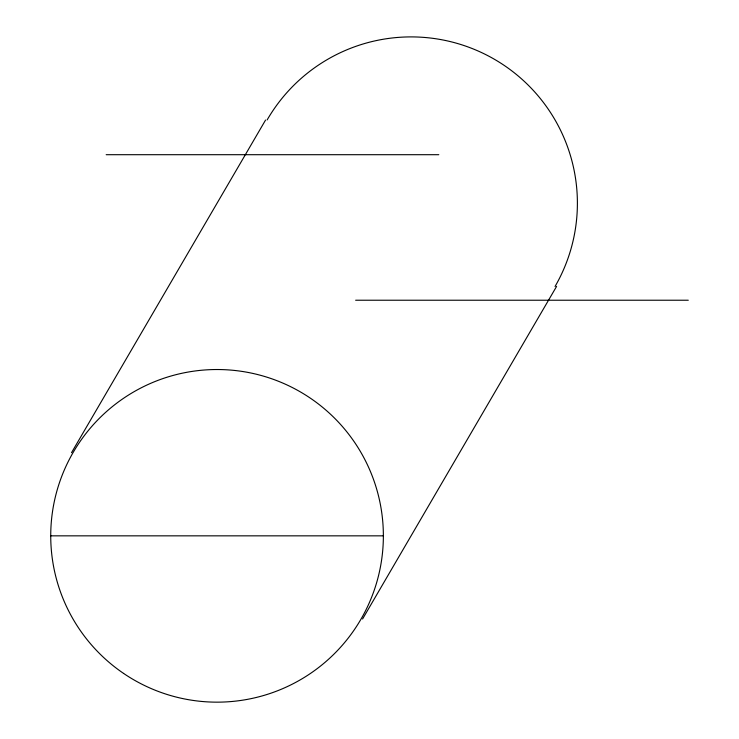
<?xml version="1.0" encoding="UTF-8"?>
<svg xmlns="http://www.w3.org/2000/svg" width="739" height="739" viewBox="0 0 739 739"><rect width="100%" height="100%" fill="white"/><g stroke="black" fill="none" stroke-linecap="round" stroke-linejoin="round"><path stroke-width="1.11" d="M71.517 452.684L265.56 120.06M362.572 618.996L556.606 286.372M106.176 154.7L438.8 154.7M355.644 300.228L688.277 300.228M50.723 535.84L383.365 535.84M267.112 119.967A166.312 166.312 0 0 1 494.345 59.24A166.312 166.312 0 0 1 555.044 286.483M123.598 673.423A166.321 166.321 0 0 0 382.922 547.978A166.321 166.321 0 0 0 144.622 386.118A166.321 166.321 0 0 0 123.598 673.423"/></g></svg>
